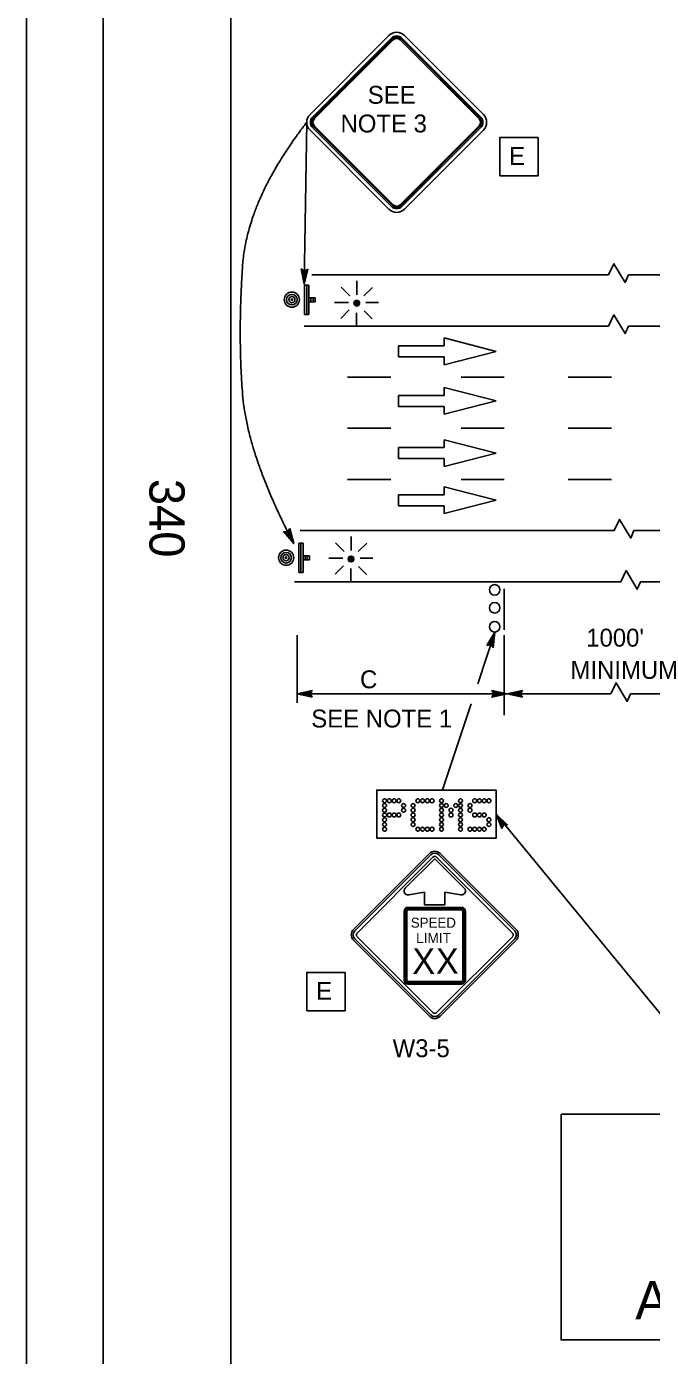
# Model space of a CAD drawing. Extents: x -893 to 867, y -474 to 712.
# Drawn here: x -893 to -649, y -205 to 314 of the extents above; entities that cross this region are included whole.
import ezdxf

# ---------------------------------------------------------------- set-up
doc = ezdxf.new("R2010")
doc.units = 0
for name, color, linetype in [('border_PLOTTING-ELEMENTS', 7, 'Continuous'), ('border_rw_22x34_Cut_Lines', 7, 'Continuous'), ('border_SHEET', 7, 'Continuous'), ('border_WITHIN-BORDER-anno', 7, 'Continuous'), ('pp_PRESENTATION', 7, 'Continuous'), ('tcd_PVMT-MARKER', 7, 'Continuous'), ('tcd_SIGN-ROADSIDE', 7, 'Continuous'), ('tcd_SIGN-ROADSIDE-anno', 7, 'Continuous')]:
    doc.layers.add(name, color=color, linetype=linetype)

msp = doc.modelspace()

# ---------------------------------------------------------------- linework, layer by layer
at = {"layer": 'border_PLOTTING-ELEMENTS'}
for points in [[(-893.45, -474.04), (866.55, -474.04), (866.55, 711.96), (-893.45, 711.96)], [(-863.45, 668.96), (836.55, 668.96), (836.55, -431.04), (-863.45, -431.04)]]:
    msp.add_lwpolyline(points, close=True, dxfattribs=at)
at = {"layer": 'border_rw_22x34_Cut_Lines'}
msp.add_lwpolyline([(-863.45, 668.96), (836.55, 668.96), (836.55, -431.04), (-863.45, -431.04)], close=True, dxfattribs=at)
at = {"layer": 'border_SHEET'}
msp.add_line((-813.45, -406.04), (-813.45, 643.96), dxfattribs=at)
at = {"layer": 'pp_PRESENTATION'}
for p, q in [((-729.92, 189.54), (-729.92, 192.63)), ((-729.92, 192.63), (-709.6, 187.41)), ((-747.86, 187.41), (-747.86, 189.54)), ((-747.86, 189.54), (-729.92, 189.54)), ((-747.86, 185.29), (-747.86, 187.41)), ((-709.6, 187.41), (-729.92, 182.2)), ((-729.92, 185.29), (-747.86, 185.29)), ((-729.92, 182.2), (-729.92, 185.29)), ((-729.92, 170.15), (-729.92, 173.24)), ((-729.92, 173.24), (-709.6, 168.03)), ((-747.86, 168.03), (-747.86, 170.15)), ((-747.86, 170.15), (-729.92, 170.15)), ((-747.86, 165.9), (-747.86, 168.03)), ((-709.6, 168.03), (-729.92, 162.81)), ((-729.92, 165.9), (-747.86, 165.9)), ((-729.92, 162.81), (-729.92, 165.9)), ((-729.92, 149.78), (-729.92, 152.87)), ((-729.92, 152.87), (-709.6, 147.65)), ((-747.86, 147.65), (-747.86, 149.78)), ((-747.86, 149.78), (-729.92, 149.78)), ((-747.86, 145.53), (-747.86, 147.65)), ((-729.92, 145.53), (-747.86, 145.53)), ((-709.6, 147.65), (-729.92, 142.43)), ((-729.92, 142.43), (-729.92, 145.53)), ((-747.86, 129.19), (-747.86, 131.31)), ((-747.86, 131.31), (-729.92, 131.31)), ((-729.92, 131.31), (-729.92, 134.41)), ((-729.92, 134.41), (-709.6, 129.19)), ((-747.86, 127.06), (-747.86, 129.19)), ((-729.92, 127.06), (-747.86, 127.06)), ((-709.6, 129.19), (-729.92, 123.97)), ((-729.92, 123.97), (-729.92, 127.06))]:
    msp.add_line(p, q, dxfattribs=at)
at = {"layer": 'tcd_PVMT-MARKER'}
for p, q in [((-781.77, 217.32), (-665.63, 217.32)), ((-657.87, 217.32), (-514.32, 217.32)), ((-784.78, 197.32), (-665.63, 197.32)), ((-657.87, 197.32), (-514.32, 197.32)), ((-767.81, 177.32), (-750.88, 177.32)), ((-723.38, 177.32), (-706.45, 177.32)), ((-681.45, 177.32), (-664.53, 177.32)), ((-767.81, 157.32), (-750.88, 157.32)), ((-723.38, 157.32), (-706.45, 157.32)), ((-681.45, 157.32), (-664.53, 157.32)), ((-767.81, 137.32), (-750.88, 137.32)), ((-723.38, 137.32), (-706.45, 137.32)), ((-681.45, 137.32), (-664.53, 137.32)), ((-786.28, 117.32), (-663.45, 117.32)), ((-655.69, 117.32), (-490.31, 117.32)), ((-788.53, 97.32), (-660.86, 97.32)), ((-653.1, 97.32), (-493.11, 97.32))]:
    msp.add_line(p, q, dxfattribs=at)
for points in [[(-665.63, 217.32), (-663.52, 221.67), (-659.15, 214.38), (-657.87, 217.32)], [(-665.63, 197.32), (-663.52, 201.67), (-659.15, 194.38), (-657.87, 197.32)], [(-663.45, 117.32), (-661.34, 121.67), (-656.96, 114.38), (-655.69, 117.32)], [(-660.86, 97.32), (-658.75, 101.67), (-654.38, 94.38), (-653.1, 97.32)]]:
    msp.add_lwpolyline(points, dxfattribs=at)
at = {"layer": 'tcd_SIGN-ROADSIDE'}
for p, q in [((-782.97, 213.34), (-784.62, 213.34)), ((-784.62, 213.34), (-784.62, 201.78)), ((-783.79, 213.34), (-783.79, 201.78)), ((-782.97, 201.78), (-782.97, 213.34)), ((-764.13, 209.47), (-764.13, 214.99)), ((-782.97, 208.39), (-782.14, 208.39)), ((-782.14, 208.39), (-780.49, 208.39)), ((-782.14, 208.39), (-782.14, 206.73)), ((-781.32, 208.39), (-781.32, 206.73)), ((-780.49, 208.39), (-780.49, 206.73)), ((-766.91, 209.18), (-770.27, 212.54)), ((-761.38, 209.09), (-758.06, 212.41)), ((-782.97, 207.56), (-782.97, 207.56)), ((-782.14, 206.73), (-782.97, 206.73)), ((-780.49, 206.73), (-782.14, 206.73)), ((-767.45, 206.47), (-772.87, 206.47)), ((-767.12, 203.61), (-770.41, 200.31)), ((-761.25, 203.24), (-758.16, 200.16)), ((-760.62, 206.47), (-755.67, 206.47)), ((-782.97, 201.78), (-784.62, 201.78)), ((-764.32, 202.46), (-764.32, 197.7)), ((-766.39, 109.48), (-766.39, 115)), ((-785.22, 112.44), (-786.87, 112.44)), ((-786.87, 112.44), (-786.87, 100.89)), ((-786.05, 112.44), (-786.05, 100.89)), ((-785.22, 100.89), (-785.22, 112.44)), ((-769.16, 109.19), (-772.52, 112.55)), ((-763.63, 109.09), (-760.31, 112.42)), ((-785.22, 107.49), (-784.4, 107.49)), ((-785.22, 106.67), (-785.22, 106.67)), ((-784.4, 105.84), (-785.22, 105.84)), ((-784.4, 107.49), (-782.74, 107.49)), ((-784.4, 107.49), (-784.4, 105.84)), ((-782.74, 105.84), (-784.4, 105.84)), ((-783.57, 107.49), (-783.57, 105.84)), ((-782.74, 107.49), (-782.74, 105.84)), ((-769.7, 106.48), (-775.13, 106.48)), ((-762.87, 106.48), (-757.93, 106.48)), ((-785.22, 100.89), (-786.87, 100.89)), ((-769.37, 103.61), (-772.67, 100.32)), ((-766.57, 102.46), (-766.57, 97.71)), ((-763.5, 103.25), (-760.42, 100.16)), ((-706.48, 94.56), (-706.48, 78.49)), ((-765.47, -38.62), (-735.77, -8.92)), ((-764.94, -39.15), (-735.24, -9.45)), ((-764.05, -40.03), (-734.36, -10.34)), ((-732.94, -10.34), (-703.24, -40.03)), ((-732.06, -9.45), (-702.36, -39.15)), ((-731.53, -8.92), (-701.83, -38.62)), ((-733.65, -10.99), (-745.21, -22.55)), ((-722.13, -22.51), (-733.65, -10.99)), ((-743.87, -25.09), (-737.65, -23.99)), ((-737.65, -23.99), (-737.65, -28.99)), ((-729.65, -28.99), (-729.65, -23.99)), ((-729.65, -23.99), (-723.43, -25.09)), ((-722.09, -22.55), (-722.13, -22.51)), ((-744.15, -29.99), (-723.15, -29.99)), ((-744.15, -30.37), (-723.15, -30.37)), ((-744.15, -30.99), (-723.15, -30.99)), ((-737.65, -28.99), (-729.65, -28.99)), ((-745.65, -58.49), (-745.65, -31.49)), ((-745.27, -58.49), (-745.27, -31.49)), ((-744.65, -58.49), (-744.65, -31.49)), ((-722.65, -31.49), (-722.65, -58.49)), ((-722.02, -31.49), (-722.02, -58.49)), ((-721.65, -31.49), (-721.65, -58.49)), ((-734.36, -71.15), (-764.05, -41.45)), ((-703.24, -41.45), (-732.94, -71.15)), ((-735.77, -72.56), (-765.47, -42.86)), ((-735.24, -72.03), (-764.94, -42.33)), ((-702.36, -42.33), (-732.06, -72.03)), ((-701.83, -42.86), (-731.53, -72.56)), ((-723.15, -58.99), (-744.15, -58.99)), ((-723.15, -59.62), (-744.15, -59.62)), ((-723.15, -59.99), (-744.15, -59.99))]:
    msp.add_line(p, q, dxfattribs=at)
for points in [[(-751.61, 310.9), (-782.49, 280.02)], [(-750.59, 309.88), (-781.48, 279)], [(-750.25, 309.54), (-781.14, 278.66)], [(-749.91, 309.21), (-780.8, 278.32)], [(-716.31, 278.32), (-747.2, 309.21)], [(-715.97, 278.66), (-746.86, 309.54)], [(-715.63, 279), (-746.52, 309.88)], [(-714.62, 280.02), (-745.5, 310.9)], [(-780.8, 275.61), (-749.91, 244.72)], [(-747.2, 244.72), (-716.31, 275.61)], [(-782.49, 273.91), (-751.61, 243.02)], [(-781.48, 274.93), (-750.59, 244.04)], [(-781.14, 275.27), (-750.25, 244.38)], [(-746.86, 244.38), (-715.97, 275.27)], [(-746.52, 244.04), (-715.63, 274.93)], [(-745.5, 243.02), (-714.62, 273.91)], [(-765.31, 206.27), (-764.25, 207.33)], [(-765.29, 206), (-763.99, 207.31)], [(-765.23, 205.79), (-763.77, 207.24)], [(-765.22, 206.64), (-764.62, 207.24)], [(-765.13, 205.6), (-763.58, 207.15)], [(-765, 205.44), (-763.42, 207.02)], [(-764.86, 205.31), (-763.29, 206.87)], [(-764.68, 205.2), (-763.18, 206.7)], [(-764.47, 205.12), (-763.1, 206.49)], [(-764.23, 205.09), (-763.07, 206.25)], [(-763.91, 205.12), (-763.1, 205.93)], [(-767.56, 106.28), (-766.5, 107.33)], [(-767.54, 106.01), (-766.24, 107.32)], [(-767.48, 105.79), (-766.02, 107.25)], [(-767.48, 106.65), (-766.87, 107.25)], [(-767.38, 105.61), (-765.83, 107.16)], [(-767.26, 105.45), (-765.68, 107.03)], [(-767.11, 105.31), (-765.54, 106.88)], [(-766.93, 105.21), (-765.43, 106.71)], [(-766.73, 105.13), (-765.36, 106.5)], [(-766.48, 105.09), (-765.32, 106.25)], [(-766.16, 105.13), (-765.36, 105.94)]]:
    msp.add_lwpolyline(points, dxfattribs=at)
for points in [[(-756.39, -2.94), (-709.67, -2.94), (-709.67, 15.89), (-756.39, 15.89)], [(-684.24, -110.8), (-542.02, -110.8), (-542.02, -199.14), (-684.24, -199.14)]]:
    msp.add_lwpolyline(points, close=True, dxfattribs=at)
for centre, radius in [((-789.59, 207.62), 2.97), ((-789.59, 207.62), 2.08), ((-789.59, 207.62), 1.19), ((-789.59, 207.62), 0.297), ((-764.19, 206.21), 1.12), ((-791.85, 106.73), 2.97), ((-791.85, 106.73), 2.08), ((-791.85, 106.73), 1.19), ((-791.85, 106.73), 0.297), ((-766.44, 106.21), 1.12), ((-710.19, 94.15), 2.06), ((-710.19, 87.14), 2.06), ((-710.19, 79.73), 2.06), ((-753.29, 11.7), 0.767), ((-753.29, 9.84), 0.767), ((-751.43, 11.7), 0.767), ((-749.57, 11.7), 0.767), ((-747.72, 11.7), 0.767), ((-745.86, 9.84), 0.767), ((-742.15, 9.84), 0.767), ((-740.29, 11.7), 0.767), ((-738.44, 11.7), 0.767), ((-736.58, 11.7), 0.767), ((-734.72, 11.7), 0.767), ((-731.01, 11.7), 0.767), ((-731.01, 9.84), 0.767), ((-729.15, 9.84), 0.767), ((-725.44, 9.84), 0.767), ((-723.59, 11.7), 0.767), ((-723.59, 9.84), 0.767), ((-719.87, 9.84), 0.767), ((-718.02, 11.7), 0.767), ((-716.16, 11.7), 0.767), ((-714.3, 11.7), 0.767), ((-712.45, 11.7), 0.767), ((-753.29, 7.98), 0.767), ((-753.29, 6.13), 0.767), ((-751.43, 6.13), 0.767), ((-749.57, 6.13), 0.767), ((-747.72, 6.13), 0.767), ((-745.86, 7.98), 0.767), ((-742.15, 7.98), 0.767), ((-742.15, 6.13), 0.767), ((-731.01, 7.98), 0.767), ((-731.01, 6.13), 0.767), ((-727.3, 7.98), 0.767), ((-727.3, 6.13), 0.767), ((-723.59, 7.98), 0.767), ((-723.59, 6.13), 0.767), ((-719.87, 7.98), 0.767), ((-718.02, 6.13), 0.767), ((-716.16, 6.13), 0.767), ((-714.3, 6.13), 0.767), ((-753.29, 4.27), 0.767), ((-753.29, 2.41), 0.767), ((-753.29, 0.56), 0.767), ((-742.15, 4.27), 0.767), ((-742.15, 2.41), 0.767), ((-740.29, 0.56), 0.767), ((-738.44, 0.56), 0.767), ((-736.58, 0.56), 0.767), ((-734.72, 0.56), 0.767), ((-731.01, 4.27), 0.767), ((-731.01, 2.41), 0.767), ((-731.01, 0.56), 0.767), ((-723.59, 4.27), 0.767), ((-723.59, 2.41), 0.767), ((-723.59, 0.56), 0.767), ((-719.87, 0.56), 0.767), ((-718.02, 0.56), 0.767), ((-716.16, 0.56), 0.767), ((-714.3, 0.56), 0.767), ((-712.45, 4.27), 0.767), ((-712.45, 2.41), 0.767)]:
    msp.add_circle(centre, radius, dxfattribs=at)
for centre, radius, start, end in [((-748.56, 307.85), 4.32, 45, 135), ((-748.56, 307.85), 2.88, 45, 135), ((-748.56, 307.85), 2.4, 45, 135), ((-748.56, 307.85), 1.92, 45, 135), ((-779.44, 276.96), 4.32, 135, 224.9999), ((-779.44, 276.96), 2.88, 135, 224.9999), ((-779.44, 276.96), 2.4, 135, 224.9999), ((-779.44, 276.96), 1.92, 135, 224.9999), ((-717.67, 276.96), 1.92, 315, 45), ((-717.67, 276.96), 2.4, 315, 45), ((-717.67, 276.96), 2.88, 315, 45), ((-717.67, 276.96), 4.32, 315, 45), ((-748.56, 246.08), 2.4, 225, 315), ((-748.56, 246.08), 1.92, 225, 315), ((-748.56, 246.08), 4.32, 225, 315), ((-748.56, 246.08), 2.88, 225, 315), ((-733.65, -11.04), 3, 45, 135), ((-733.65, -11.04), 2.25, 45, 135), ((-733.65, -11.04), 1, 45, 135), ((-744.15, -23.61), 1.5, 135, 280.6197), ((-723.15, -23.61), 1.5, 259.3803, 45), ((-744.15, -31.49), 1.5, 90, 180), ((-744.15, -31.49), 1.12, 90, 180), ((-744.15, -31.49), 0.5, 90, 180), ((-723.15, -31.49), 1.5, 0, 90), ((-723.15, -31.49), 1.12, 0, 90), ((-723.15, -31.49), 0.5, 0, 90), ((-763.35, -40.74), 3, 135, 225), ((-763.35, -40.74), 2.25, 135, 225), ((-763.35, -40.74), 1, 135, 225), ((-703.95, -40.74), 1, 315, 45), ((-703.95, -40.74), 2.25, 315, 45), ((-703.95, -40.74), 3, 315, 45), ((-744.15, -58.49), 1.5, 180, 270), ((-744.15, -58.49), 1.12, 180, 270), ((-744.15, -58.49), 0.5, 180, 270), ((-723.15, -58.49), 1.5, 270, 0), ((-723.15, -58.49), 0.5, 270, 0), ((-723.15, -58.49), 1.12, 270, 0), ((-733.65, -70.44), 3, 225, 315), ((-733.65, -70.44), 2.25, 225, 315), ((-733.65, -70.44), 1, 225, 315)]:
    msp.add_arc(centre, radius, start, end, dxfattribs=at)
at = {"layer": 'tcd_SIGN-ROADSIDE-anno'}
for p, q in [((-783.76, 276.96), (-784.73, 213.69)), ((-787.56, 49.99), (-787.56, 76.43)), ((-710.19, 77.67), (-716.83, 57.37)), ((-706.48, 45.16), (-706.48, 76.43)), ((-705.37, 53.47), (-787.56, 53.47)), ((-705.37, 53.47), (-699.37, 54.8)), ((-699.37, 52.13), (-705.37, 53.47)), ((-705.37, 53.47), (-705.37, 53.47)), ((-664.77, 53.47), (-705.37, 53.47)), ((-699.59, 52.48), (-703.99, 53.47)), ((-703.98, 53.47), (-699.61, 54.44)), ((-702.61, 53.47), (-699.79, 54.09)), ((-699.82, 52.84), (-702.61, 53.47)), ((-701.23, 53.46), (-700.02, 53.73)), ((-700, 53.19), (-701.23, 53.46)), ((-699.37, 54.8), (-700.17, 53.47)), ((-700.17, 53.47), (-699.37, 52.13)), ((-699.37, 54.8), (-699.37, 54.8)), ((-699.37, 52.13), (-699.37, 52.13)), ((-598.09, 53.47), (-657.01, 53.47)), ((-719.36, 49.62), (-730.62, 15.92)), ((-613.13, -110.8), (-709.67, 6.47))]:
    msp.add_line(p, q, dxfattribs=at)
for points in [[(-708.24, 256), (-708.24, 271), (-693.24, 271), (-693.24, 256)], [(-783.32, 219.57), (-784.73, 213.69), (-785.95, 219.61), (-785.6, 219.4), (-784.71, 215.06), (-783.67, 219.37), (-784.02, 219.16), (-784.68, 216.4), (-785.25, 219.18), (-784.91, 218.96), (-784.66, 217.76), (-784.38, 218.96), (-784.65, 218.8), (-785.95, 219.61), (-784.65, 218.8)], [(-790.45, 118.1), (-788.88, 112.26), (-792.78, 116.89), (-792.37, 116.86), (-789.52, 113.47), (-790.66, 117.75), (-790.87, 117.41), (-790.14, 114.67), (-791.97, 116.84), (-791.56, 116.81), (-790.77, 115.87), (-791.09, 117.06), (-791.25, 116.79), (-792.78, 116.89), (-791.25, 116.79)], [(-713.28, 72.46), (-710.19, 77.67), (-710.78, 71.65), (-711.04, 71.95), (-710.61, 76.36), (-712.88, 72.55), (-712.48, 72.64), (-711.04, 75.08), (-711.31, 72.26), (-711.58, 72.57), (-711.46, 73.79), (-712.09, 72.73), (-711.78, 72.8), (-710.78, 71.65), (-711.78, 72.8)], [(-781.65, 52.15), (-787.56, 53.47), (-781.65, 54.78), (-781.86, 54.43), (-786.19, 53.47), (-781.86, 52.5), (-782.07, 52.85), (-784.84, 53.47), (-782.07, 54.08), (-782.28, 53.73), (-783.48, 53.46), (-782.28, 53.2), (-782.44, 53.47), (-781.65, 54.78), (-782.44, 53.47)], [(-711.28, 54.79), (-705.37, 53.47), (-711.28, 52.16), (-711.07, 52.51), (-706.74, 53.46), (-711.07, 54.44), (-710.86, 54.09), (-708.09, 53.47), (-710.86, 52.86), (-710.65, 53.21), (-709.45, 53.47), (-710.65, 53.74), (-710.49, 53.47), (-711.28, 52.16), (-710.49, 53.47)], [(-707.42, 0.86), (-709.67, 6.47), (-705.25, 2.34), (-705.66, 2.32), (-708.89, 5.35), (-707.25, 1.22), (-707.08, 1.59), (-708.13, 4.23), (-706.06, 2.29), (-706.47, 2.27), (-707.37, 3.11), (-706.91, 1.96), (-706.78, 2.25), (-705.25, 2.34), (-706.78, 2.25)], [(-783.74, -70.43), (-783.74, -55.43), (-768.74, -55.43), (-768.74, -70.43)]]:
    msp.add_lwpolyline(points, close=True, dxfattribs=at)
msp.add_lwpolyline([(-664.77, 53.47), (-662.66, 57.82), (-658.28, 50.53), (-657.01, 53.47)], dxfattribs=at)
msp.add_open_spline([(-783.76, 276.96), (-807.08, 246.98), (-810.71, 194.44), (-807.08, 147.11), (-788.88, 112.26)], degree=2, dxfattribs=at)

# ---------------------------------------------------------------- texts
at = {"layer": 'border_WITHIN-BORDER-anno'}
msp.add_text('340', height=13.779, rotation=270, dxfattribs=at).set_placement((-845.36, 137.55))
at = {"layer": 'tcd_SIGN-ROADSIDE'}
for s, height, p in [('SPEED', 3.9, (-743.05, -37.94)), ('LIMIT', 4, (-740.97, -43.99)), ('X', 10, (-742.43, -55.99)), ('X', 10, (-733.22, -55.97))]:
    msp.add_text(s, height=height, dxfattribs=at).set_placement(p)
at = {"layer": 'tcd_SIGN-ROADSIDE-anno'}
for s, height, p in [('SEE', 7, (-759.89, 284.2)), ('NOTE 3', 7, (-770.54, 273)), ('E', 7, (-704.57, 260.31)), ("1000'", 7, (-674.36, 71.96)), ('C', 7, (-762.91, 55.67)), ('MINIMUM', 7, (-680.51, 59.36)), ('SEE NOTE 1', 7, (-782, 40.34)), ('E', 7, (-780.07, -66.13)), ('W3-5', 7, (-750.14, -88.57)), ('AHEAD', 15, (-655.17, -191.08))]:
    msp.add_text(s, height=height, dxfattribs=at).set_placement(p)

doc.saveas('drawing.dxf')
